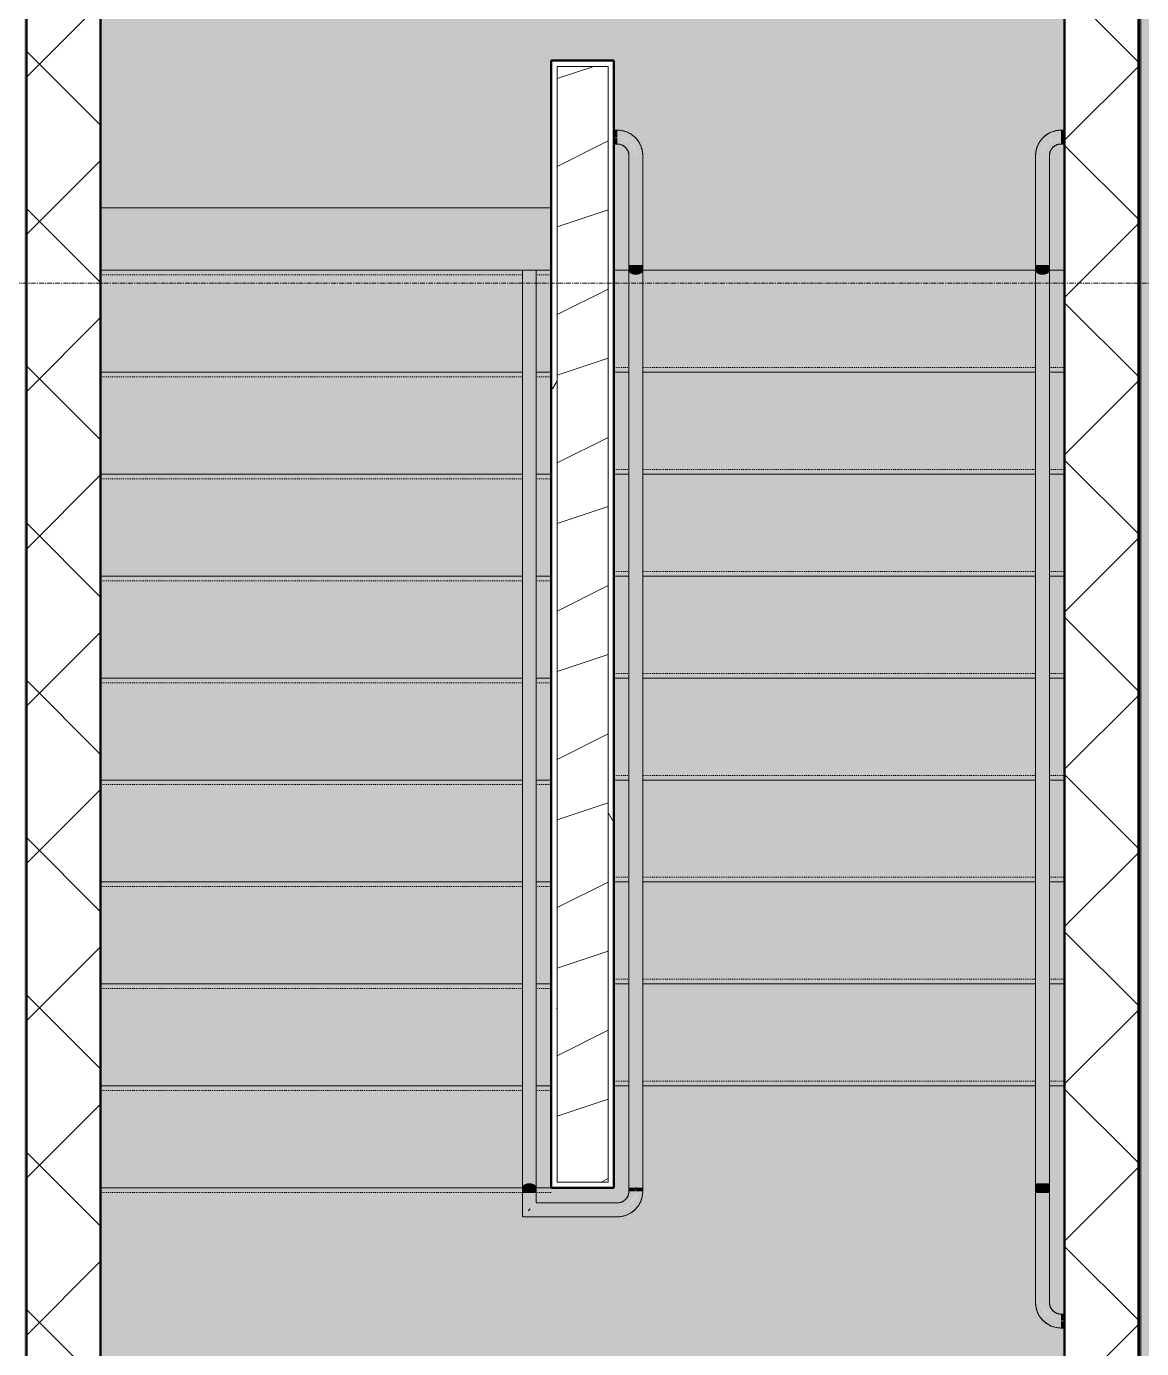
# Model space of a CAD drawing. Header units: inches. Extents: x -4218 to -1814, y 9706 to 12426.
# Drawn here: x -2640.3 to -2520, y 10052.2 to 10194.9 of the extents above; entities that cross this region are included whole.
import ezdxf

# ---------------------------------------------------------------- set-up
doc = ezdxf.new("R2010")
doc.units = ezdxf.units.IN
doc.header["$MEASUREMENT"] = 0
doc.linetypes.add('Grid Line 1_2_', pattern=[0.875, 0.5, -0.125, 0.125, -0.125])
doc.linetypes.add('Overhead 1_16_', pattern=[0.101562, 0.0625, -0.039062])
for name, color, linetype, lineweight in [('0-1', 7, 'Continuous', 5), ('0-5', 250, 'Continuous', 9), ('A-FLOR-1', 50, 'Continuous', 13), ('A-FLOR-HRAL-1', 254, 'Continuous', 9), ('A-FLOR-HRAL-2', 250, 'Continuous', 9), ('A-WALL', 113, 'Continuous', 13), ('A-WALL-10', 113, 'Continuous', 5), ('A-WALL-11', 113, 'Continuous', 50), ('A-WALL-3', 10, 'Continuous', 50), ('A-WALL-4', 50, 'Continuous', 13), ('A-WALL-PATT-1', 250, 'Continuous', 9), ('A-WALL-PATT-2', 253, 'Continuous', 9), ('A-WALL-PATT-3', 45, 'Continuous', 9), ('A-WALL-PATT-4', 111, 'Continuous', 9), ('I-WALL-1', 10, 'Continuous', 50), ('Q-CASE', 31, 'Continuous', 9), ('Q-CASE-3', 250, 'Continuous', 9), ('S-GRID-1', 1, 'Grid Line 1_2_', 9), ('S-STRS-1', 41, 'Continuous', 5), ('S-STRS-2', 21, 'Continuous', 5), ('S-STRS-3', 250, 'Continuous', 9), ('S-STRS-4', 250, 'Overhead 1_16_', 9)]:
    doc.layers.add(name, color=color, linetype=linetype, lineweight=lineweight)
doc.layers.add('A-AREA-PATT-3', color=255, linetype='Continuous', lineweight=9, transparency=1)
pattern_1 = [(45, (0, 0), (-8.485281, 8.485281), []), (135, (0, 0), (-8.485281, -8.485281), [])]
pattern_2 = [(0, (0, 0), (30.72, 7.68), [1.267, -21.773, 1.267, -21.773, -122.88]), (0, (0, 0), (30.72, 7.68), [-46.08, 1.267, -44.813, 1.267, -21.773, -53.76]), (0, (0, 0), (30.72, 7.68), [-115.2, 1.267, -14.093, 1.267, -37.133]), (120, (11.52, 3.84), (-22.011075, 22.7643004), [1.267, -21.773, 1.267, -21.773, -122.88]), (120, (11.52, 3.84), (-22.011075, 22.7643004), [-46.08, 1.267, -44.813, 1.267, -21.773, -53.76]), (120, (11.52, 3.84), (-22.011075, 22.7643004), [-115.2, 1.267, -14.093, 1.267, -37.133]), (240, (15.36, 19.2), (-8.708925, -30.4443004), [1.267, -21.773, 1.267, -21.773, -122.88]), (240, (15.36, 19.2), (-8.708925, -30.4443004), [-46.08, 1.267, -44.813, 1.267, -21.773, -53.76]), (240, (15.36, 19.2), (-8.708925, -30.4443004), [-115.2, 1.267, -14.093, 1.267, -37.133])]

# ---------------------------------------------------------------- blocks, each defined once
blk = doc.blocks.new('CTR - 1st Phase - Shell_rvt-1-FLOOR PLAN - 3RD FLOOR')
at = {"layer": 'S-GRID-1'}
blk.add_line((-1814.21, 10167.19), (-4168.71, 10167.19), dxfattribs=at)
blk = doc.blocks.new('Top Rail Type - Top Rail_Internal_-2385021-FLOOR PLAN - 3RD FLOOR')
at = {"layer": 'A-FLOR-HRAL-1'}
h = blk.add_hatch(color=256, dxfattribs=at)
h.paths.add_polyline_path([(-2574.63, 10180.96), (-2574.49, 10180.96), (-2574.52, 10181.49), (-2575.01, 10182.38), (-2575.03, 10182.39), (-2575.42, 10182.74), (-2575.55, 10182.78), (-2576.26, 10183.06), (-2576.57, 10183.04), (-2576.57, 10182.87), (-2575.77, 10182.66), (-2575.49, 10182.5), (-2575.32, 10182.38), (-2575.1, 10182.2), (-2574.88, 10181.75), (-2574.75, 10181.41), (-2574.72, 10181.19), (-2574.66, 10180.96)], flags=0)
h.paths.add_polyline_path([(-2574.63, 10182.91), (-2575.1, 10183.25), (-2574.68, 10182.94)], flags=0)
h.paths.add_polyline_path([(-2574.03, 10182.02), (-2574.57, 10182.84), (-2574.4, 10182.57), (-2574.04, 10182.03)], flags=0)
for points in [[(-2576.95, 10182.87), (-2576.57, 10182.91), (-2576.57, 10183.06), (-2576.95, 10183.04), (-2576.95, 10182.91)], [(-2574.57, 10169.17), (-2574.48, 10169.17), (-2574.48, 10180.96), (-2574.66, 10180.96), (-2574.66, 10169.17)], [(-2574.57, 10168.1), (-2574.2, 10168.15), (-2573.92, 10168.3), (-2573.82, 10168.5), (-2573.89, 10169.17), (-2575.32, 10169.17), (-2575.26, 10168.35), (-2575.1, 10168.22), (-2574.77, 10168.11), (-2574.67, 10168.11)], [(-2586.82, 10069.68), (-2586.8, 10069.78), (-2586.6, 10069.96), (-2586.25, 10070.07), (-2585.88, 10070.07), (-2585.54, 10069.96), (-2585.35, 10069.78), (-2585.32, 10069.78), (-2585.35, 10070.08), (-2586, 10070.08), (-2586, 10168.59), (-2586.15, 10168.59), (-2586.15, 10070.08), (-2586.82, 10070.07), (-2586.82, 10069.78)], [(-2574.57, 10080.59), (-2574.5, 10080.59), (-2574.5, 10168.1), (-2573.82, 10168.11), (-2573.85, 10168.4), (-2574.04, 10168.22), (-2574.38, 10168.11), (-2574.77, 10168.11), (-2575.1, 10168.22), (-2575.3, 10168.4), (-2575.32, 10168.4), (-2575.3, 10168.1), (-2574.65, 10168.1), (-2574.65, 10080.59)], [(-2574.57, 10069.59), (-2574.5, 10069.62), (-2574.5, 10080.59), (-2574.65, 10080.59), (-2574.65, 10069.59)], [(-2585.32, 10069.01), (-2585.39, 10069.83), (-2585.54, 10069.96), (-2585.88, 10070.07), (-2586.27, 10070.07), (-2586.6, 10069.96), (-2586.8, 10069.78), (-2586.82, 10069.59), (-2586.76, 10069.01), (-2585.33, 10069.01)], [(-2586.16, 10067.12), (-2585.98, 10067.33), (-2585.98, 10069.01), (-2586.16, 10069.01), (-2586.16, 10067.15)], [(-2574.49, 10069.21), (-2574.5, 10069.59), (-2574.66, 10069.59), (-2574.63, 10069.21), (-2574.57, 10069.21)], [(-2586.16, 10067.12), (-2576.57, 10067.12), (-2576.57, 10067.31), (-2585.98, 10067.31), (-2586.07, 10067.21)]]:
    blk.add_hatch(color=256, dxfattribs=at).paths.add_polyline_path(points, flags=0)
h = blk.add_hatch(color=256, dxfattribs=at)
h.paths.add_polyline_path([(-2574.63, 10067.27), (-2574.31, 10067.72), (-2574.62, 10067.29)], flags=0)
h.paths.add_polyline_path([(-2575.52, 10066.67), (-2574.7, 10067.21), (-2574.97, 10067.04), (-2575.51, 10066.68)], flags=0)
h.paths.add_polyline_path([(-2576.13, 10067.13), (-2575.93, 10067.21), (-2575.16, 10067.65), (-2575.15, 10067.67), (-2574.79, 10068.07), (-2574.76, 10068.19), (-2574.49, 10068.9), (-2574.49, 10069.21), (-2574.66, 10069.21), (-2574.88, 10068.41), (-2575.01, 10068.16), (-2575.09, 10068.07), (-2575.26, 10067.79), (-2575.79, 10067.52), (-2576.13, 10067.39), (-2576.34, 10067.36), (-2576.57, 10067.31), (-2576.57, 10067.13), (-2576.26, 10067.13)], flags=0)
at = {"layer": 'A-FLOR-HRAL-2'}
for p, q in [((-2576.57, 10183.71), (-2576.95, 10183.71)), ((-2576.95, 10182.21), (-2576.57, 10182.21)), ((-2575.32, 10180.96), (-2575.32, 10169.17)), ((-2573.82, 10169.17), (-2573.82, 10180.96)), ((-2586.82, 10168.59), (-2586.82, 10069.68)), ((-2585.32, 10069.68), (-2585.32, 10168.59)), ((-2575.32, 10168.5), (-2575.32, 10080.99)), ((-2573.82, 10080.99), (-2573.82, 10168.5)), ((-2575.32, 10080.99), (-2575.32, 10069.81)), ((-2573.82, 10069.81), (-2573.82, 10080.99)), ((-2586.82, 10069.01), (-2586.82, 10066.46)), ((-2585.32, 10067.96), (-2585.32, 10069.01)), ((-2575.32, 10069.61), (-2575.32, 10069.21)), ((-2573.82, 10069.21), (-2573.82, 10069.61)), ((-2576.57, 10067.96), (-2585.32, 10067.96)), ((-2586.82, 10066.46), (-2576.57, 10066.46))]:
    blk.add_line(p, q, dxfattribs=at)
at = {"layer": 'A-FLOR-HRAL-2', "flags": 128}
for points in [[(-2573.82, 10180.96), (-2573.83, 10181.07), (-2573.83, 10181.18), (-2573.84, 10181.29), (-2573.86, 10181.4), (-2573.88, 10181.51), (-2573.9, 10181.62), (-2573.93, 10181.72), (-2573.96, 10181.83), (-2574, 10181.93), (-2574.04, 10182.04), (-2574.09, 10182.14), (-2574.13, 10182.23), (-2574.19, 10182.33), (-2574.24, 10182.43), (-2574.3, 10182.52), (-2574.37, 10182.61), (-2574.44, 10182.69), (-2574.51, 10182.78), (-2574.58, 10182.86), (-2574.66, 10182.94), (-2574.74, 10183.01), (-2574.82, 10183.08), (-2574.91, 10183.15), (-2575, 10183.22), (-2575.09, 10183.28), (-2575.18, 10183.34), (-2575.28, 10183.39), (-2575.38, 10183.44), (-2575.48, 10183.49), (-2575.58, 10183.53), (-2575.68, 10183.57), (-2575.79, 10183.6), (-2575.89, 10183.63), (-2576, 10183.65), (-2576.11, 10183.67), (-2576.22, 10183.69), (-2576.32, 10183.7), (-2576.43, 10183.71), (-2576.54, 10183.71), (-2576.57, 10183.71)], [(-2576.57, 10182.21), (-2576.52, 10182.21), (-2576.47, 10182.21), (-2576.42, 10182.21), (-2576.37, 10182.2), (-2576.33, 10182.19), (-2576.28, 10182.18), (-2576.23, 10182.17), (-2576.18, 10182.15), (-2576.13, 10182.13), (-2576.09, 10182.12), (-2576.04, 10182.1), (-2576, 10182.07), (-2575.95, 10182.05), (-2575.91, 10182.02), (-2575.87, 10182), (-2575.83, 10181.97), (-2575.79, 10181.94), (-2575.75, 10181.9), (-2575.71, 10181.87), (-2575.68, 10181.84), (-2575.64, 10181.8), (-2575.61, 10181.76), (-2575.58, 10181.72), (-2575.55, 10181.68), (-2575.52, 10181.64), (-2575.5, 10181.6), (-2575.47, 10181.55), (-2575.45, 10181.51), (-2575.43, 10181.46), (-2575.41, 10181.42), (-2575.39, 10181.37), (-2575.38, 10181.32), (-2575.36, 10181.27), (-2575.35, 10181.23), (-2575.34, 10181.18), (-2575.33, 10181.13), (-2575.33, 10181.08), (-2575.33, 10181.03), (-2575.32, 10180.98), (-2575.32, 10180.96)], [(-2575.32, 10169.17), (-2575.32, 10169.12), (-2575.32, 10169.07), (-2575.32, 10169.02), (-2575.32, 10168.97), (-2575.32, 10168.92), (-2575.32, 10168.87), (-2575.32, 10168.82), (-2575.32, 10168.77), (-2575.32, 10168.73), (-2575.32, 10168.68), (-2575.32, 10168.64), (-2575.32, 10168.59), (-2575.32, 10168.55), (-2575.32, 10168.5), (-2575.32, 10168.5)], [(-2573.82, 10168.5), (-2573.82, 10168.54), (-2573.82, 10168.59), (-2573.82, 10168.63), (-2573.82, 10168.68), (-2573.82, 10168.72), (-2573.82, 10168.77), (-2573.82, 10168.82), (-2573.82, 10168.87), (-2573.82, 10168.92), (-2573.82, 10168.96), (-2573.82, 10169.01), (-2573.82, 10169.06), (-2573.82, 10169.11), (-2573.82, 10169.16), (-2573.82, 10169.17)], [(-2586.82, 10069.68), (-2586.82, 10069.64), (-2586.82, 10069.59), (-2586.82, 10069.55), (-2586.82, 10069.5), (-2586.82, 10069.45), (-2586.82, 10069.41), (-2586.82, 10069.36), (-2586.82, 10069.31), (-2586.82, 10069.26), (-2586.82, 10069.21), (-2586.82, 10069.16), (-2586.82, 10069.11), (-2586.82, 10069.06), (-2586.82, 10069.01), (-2586.82, 10069.01)], [(-2585.32, 10069.01), (-2585.32, 10069.06), (-2585.32, 10069.11), (-2585.32, 10069.16), (-2585.32, 10069.21), (-2585.32, 10069.26), (-2585.32, 10069.31), (-2585.32, 10069.36), (-2585.32, 10069.4), (-2585.32, 10069.45), (-2585.32, 10069.5), (-2585.32, 10069.54), (-2585.32, 10069.59), (-2585.32, 10069.63), (-2585.32, 10069.67), (-2585.32, 10069.68)], [(-2576.57, 10066.46), (-2576.46, 10066.47), (-2576.35, 10066.47), (-2576.24, 10066.48), (-2576.14, 10066.5), (-2576.03, 10066.52), (-2575.92, 10066.54), (-2575.81, 10066.57), (-2575.71, 10066.6), (-2575.6, 10066.64), (-2575.5, 10066.68), (-2575.4, 10066.73), (-2575.3, 10066.78), (-2575.21, 10066.83), (-2575.11, 10066.88), (-2575.02, 10066.94), (-2574.93, 10067.01), (-2574.84, 10067.08), (-2574.76, 10067.15), (-2574.68, 10067.22), (-2574.6, 10067.3), (-2574.53, 10067.38), (-2574.45, 10067.46), (-2574.39, 10067.55), (-2574.32, 10067.64), (-2574.26, 10067.73), (-2574.2, 10067.82), (-2574.15, 10067.92), (-2574.1, 10068.02), (-2574.05, 10068.12), (-2574.01, 10068.22), (-2573.97, 10068.32), (-2573.94, 10068.43), (-2573.91, 10068.53), (-2573.88, 10068.64), (-2573.86, 10068.75), (-2573.85, 10068.86), (-2573.84, 10068.97), (-2573.83, 10069.07), (-2573.82, 10069.18), (-2573.82, 10069.21)], [(-2575.32, 10069.21), (-2575.32, 10069.16), (-2575.33, 10069.11), (-2575.33, 10069.06), (-2575.34, 10069.02), (-2575.35, 10068.97), (-2575.36, 10068.92), (-2575.37, 10068.87), (-2575.39, 10068.82), (-2575.4, 10068.77), (-2575.42, 10068.73), (-2575.44, 10068.68), (-2575.46, 10068.64), (-2575.49, 10068.59), (-2575.51, 10068.55), (-2575.54, 10068.51), (-2575.57, 10068.47), (-2575.6, 10068.43), (-2575.63, 10068.39), (-2575.67, 10068.35), (-2575.7, 10068.32), (-2575.74, 10068.28), (-2575.78, 10068.25), (-2575.82, 10068.22), (-2575.86, 10068.19), (-2575.9, 10068.16), (-2575.94, 10068.14), (-2575.98, 10068.11), (-2576.03, 10068.09), (-2576.07, 10068.07), (-2576.12, 10068.05), (-2576.17, 10068.03), (-2576.22, 10068.02), (-2576.26, 10068), (-2576.31, 10067.99), (-2576.36, 10067.98), (-2576.41, 10067.98), (-2576.46, 10067.97), (-2576.51, 10067.97), (-2576.56, 10067.96), (-2576.57, 10067.96)]]:
    blk.add_lwpolyline(points, dxfattribs=at)
at = {"layer": 'A-FLOR-HRAL-2'}
blk.add_open_spline([(-2574.5, 10069.59), (-2574.52, 10069.59), (-2574.57, 10069.59), (-2574.63, 10069.59), (-2574.65, 10069.59)], degree=3, dxfattribs=at)
blk.add_open_spline([(-2586.17, 10067.12), (-2586.15, 10067.14), (-2586.12, 10067.17), (-2586.07, 10067.21), (-2586.03, 10067.26), (-2586, 10067.29), (-2585.98, 10067.31)], degree=3, knots=[0.46086968, 0.46086968, 0.46086968, 0.46086968, 0.47916667, 0.5, 0.52083333, 0.53913032, 0.53913032, 0.53913032, 0.53913032], dxfattribs=at)
blk = doc.blocks.new('Top Rail Type - Top Rail_Internal_-V253-FLOOR PLAN - 3RD FLOOR')
at = {"layer": 'A-FLOR-HRAL-1'}
h = blk.add_hatch(color=256, dxfattribs=at)
h.paths.add_polyline_path([(-2576.57, 10182.21), (-2576.57, 10182.87), (-2576.95, 10182.83), (-2576.95, 10182.21)], flags=0)
h.paths.add_polyline_path([(-2576.57, 10183.06), (-2576.57, 10183.71), (-2576.95, 10183.71), (-2576.95, 10183.06)], flags=0)
h = blk.add_hatch(color=256, dxfattribs=at)
h.paths.add_polyline_path([(-2574.38, 10180.96), (-2573.82, 10180.96), (-2574.04, 10182.03), (-2574.63, 10182.91), (-2575.52, 10183.51), (-2576.57, 10183.71), (-2576.57, 10183.06), (-2576.05, 10183.02), (-2575.55, 10182.78), (-2575.55, 10182.83), (-2575.23, 10182.6), (-2574.77, 10182.04), (-2574.69, 10181.91), (-2574.62, 10181.7), (-2574.49, 10181.41), (-2574.49, 10180.96)], flags=0)
h.paths.add_polyline_path([(-2575.1, 10180.96), (-2574.66, 10180.96), (-2574.88, 10181.75), (-2575.22, 10182.32), (-2576.02, 10182.77), (-2576.16, 10182.8), (-2576.4, 10182.84), (-2576.57, 10182.84), (-2576.57, 10182.21), (-2575.95, 10182.05), (-2575.49, 10181.59), (-2575.3, 10180.96), (-2575.22, 10180.96)], flags=0)
h = blk.add_hatch(color=256, dxfattribs=at)
h.paths.add_polyline_path([(-2574.76, 10169.17), (-2574.66, 10169.17), (-2574.66, 10180.96), (-2575.32, 10180.96), (-2575.32, 10169.17)], flags=0)
h.paths.add_polyline_path([(-2574.48, 10169.17), (-2573.82, 10169.17), (-2573.82, 10180.96), (-2574.48, 10180.96), (-2574.48, 10169.7)], flags=0)
h = blk.add_hatch(color=256, dxfattribs=at)
h.paths.add_polyline_path([(-2585.98, 10070.08), (-2585.32, 10070.08), (-2585.32, 10168.59), (-2586, 10168.59), (-2586, 10070.08)], flags=0)
h.paths.add_polyline_path([(-2586.82, 10070.08), (-2586.15, 10070.08), (-2586.15, 10168.59), (-2586.82, 10168.59), (-2586.82, 10070.54)], flags=0)
h = blk.add_hatch(color=256, dxfattribs=at)
h.paths.add_polyline_path([(-2573.82, 10069.59), (-2573.82, 10168.1), (-2574.5, 10168.1), (-2574.5, 10069.59), (-2574.38, 10069.59)], flags=0)
h.paths.add_polyline_path([(-2574.65, 10069.59), (-2574.67, 10168.1), (-2575.32, 10168.1), (-2575.32, 10069.59), (-2574.77, 10069.59)], flags=0)
h = blk.add_hatch(color=256, dxfattribs=at)
h.paths.add_polyline_path([(-2586.82, 10066.46), (-2586.16, 10067.15), (-2586.17, 10069.01), (-2586.82, 10069.01), (-2586.82, 10066.5)], flags=0)
h.paths.add_polyline_path([(-2585.98, 10067.31), (-2585.32, 10067.99), (-2585.32, 10069.01), (-2585.98, 10069.01), (-2585.98, 10067.33)], flags=0)
h = blk.add_hatch(color=256, dxfattribs=at)
h.paths.add_polyline_path([(-2576.57, 10066.46), (-2575.51, 10066.68), (-2574.62, 10067.29), (-2574.03, 10068.16), (-2573.82, 10069.21), (-2574.49, 10069.21), (-2574.52, 10068.69), (-2574.76, 10068.19), (-2574.73, 10068.16), (-2574.94, 10067.87), (-2575.49, 10067.41), (-2575.67, 10067.32), (-2575.84, 10067.26), (-2576.13, 10067.13), (-2576.57, 10067.13), (-2576.57, 10066.56)], flags=0)
h.paths.add_polyline_path([(-2576.57, 10067.31), (-2575.79, 10067.52), (-2575.22, 10067.86), (-2574.77, 10068.66), (-2574.73, 10068.8), (-2574.7, 10069.04), (-2574.7, 10069.21), (-2575.32, 10069.21), (-2575.49, 10068.59), (-2575.95, 10068.13), (-2576.57, 10067.96), (-2576.57, 10067.35)], flags=0)
h = blk.add_hatch(color=256, dxfattribs=at)
h.paths.add_polyline_path([(-2574.38, 10069.21), (-2573.82, 10069.21), (-2573.82, 10069.59), (-2574.49, 10069.59), (-2574.49, 10069.21)], flags=0)
h.paths.add_polyline_path([(-2574.66, 10069.21), (-2574.66, 10069.59), (-2575.32, 10069.59), (-2575.32, 10069.21), (-2574.7, 10069.21)], flags=0)
h = blk.add_hatch(color=256, dxfattribs=at)
h.paths.add_polyline_path([(-2577.81, 10066.46), (-2576.57, 10066.46), (-2576.57, 10067.12), (-2586.16, 10067.12), (-2586.82, 10066.46), (-2580.55, 10066.46)], flags=0)
h.paths.add_polyline_path([(-2576.57, 10067.31), (-2576.57, 10067.96), (-2585.32, 10067.96), (-2585.98, 10067.31), (-2577.08, 10067.31)], flags=0)
at = {"layer": 'A-FLOR-HRAL-2'}
for p, q in [((-2576.57, 10183.71), (-2576.95, 10183.71)), ((-2576.57, 10182.21), (-2576.95, 10182.21)), ((-2575.32, 10169.17), (-2575.32, 10180.96)), ((-2573.82, 10169.17), (-2573.82, 10180.96)), ((-2575.32, 10168.1), (-2575.32, 10169.17)), ((-2573.82, 10168.1), (-2573.82, 10169.17)), ((-2586.82, 10168.59), (-2586.82, 10070.08)), ((-2585.32, 10168.59), (-2585.32, 10070.08)), ((-2575.32, 10069.59), (-2575.32, 10168.1)), ((-2573.82, 10069.59), (-2573.82, 10168.1)), ((-2586.82, 10070.08), (-2586.82, 10069.01)), ((-2586.82, 10069.01), (-2586.82, 10066.46)), ((-2585.32, 10070.08), (-2585.32, 10069.01)), ((-2585.32, 10069.01), (-2585.32, 10067.96)), ((-2575.32, 10069.21), (-2575.32, 10069.59)), ((-2573.82, 10069.21), (-2573.82, 10069.59)), ((-2585.32, 10067.96), (-2576.57, 10067.96)), ((-2586.82, 10066.46), (-2576.57, 10066.46))]:
    blk.add_line(p, q, dxfattribs=at)
for centre, radius, start, end in [((-2576.57, 10180.96), 2.75, 0, 90), ((-2576.57, 10180.96), 1.25, 0, 90), ((-2576.57, 10069.21), 2.75, 270, 0), ((-2576.57, 10069.21), 1.25, 270, 0)]:
    blk.add_arc(centre, radius, start, end, dxfattribs=at)
blk = doc.blocks.new('Top Rail Type - Top Rail_Internal_-2385023-FLOOR PLAN - 3RD FLOOR')
at = {"layer": 'A-FLOR-HRAL-1'}
for points in [[(-2530.61, 10180.96), (-2530.4, 10181.77), (-2530.29, 10181.99), (-2530.15, 10182.16), (-2529.95, 10182.42), (-2529.49, 10182.66), (-2529.14, 10182.79), (-2528.94, 10182.82), (-2528.7, 10182.87), (-2528.7, 10183.04), (-2529.23, 10183.02), (-2530.11, 10182.52), (-2530.15, 10182.48), (-2530.49, 10182.1), (-2530.51, 10181.99), (-2530.78, 10181.28), (-2530.78, 10180.96), (-2530.64, 10180.96)], [(-2528.32, 10182.87), (-2528.32, 10183.04), (-2528.7, 10183.04), (-2528.7, 10182.87), (-2528.37, 10182.87)], [(-2530.61, 10169.17), (-2530.61, 10180.96), (-2530.79, 10180.96), (-2530.79, 10169.17), (-2530.7, 10169.17)], [(-2530.7, 10168.1), (-2530.32, 10168.15), (-2530.05, 10168.3), (-2529.95, 10168.5), (-2530.01, 10169.17), (-2531.45, 10169.17), (-2531.39, 10168.35), (-2531.23, 10168.22), (-2530.89, 10168.11), (-2530.79, 10168.11)], [(-2530.7, 10080.59), (-2530.62, 10080.6), (-2530.62, 10168.1), (-2529.95, 10168.11), (-2529.97, 10168.4), (-2530.17, 10168.22), (-2530.5, 10168.11), (-2530.89, 10168.11), (-2531.23, 10168.22), (-2531.42, 10168.4), (-2531.45, 10168.4), (-2531.42, 10168.1), (-2530.78, 10168.1), (-2530.78, 10080.59)], [(-2530.7, 10070.08), (-2530.62, 10070.09), (-2530.62, 10080.59), (-2530.78, 10080.58), (-2530.78, 10070.08)], [(-2529.95, 10069.01), (-2529.99, 10070.08), (-2531.45, 10070.08), (-2531.42, 10069.01), (-2529.95, 10069.01)], [(-2530.7, 10057.21), (-2530.61, 10057.21), (-2530.61, 10069.01), (-2530.79, 10069.01), (-2530.79, 10057.21)], [(-2529.01, 10055.12), (-2528.7, 10055.13), (-2528.7, 10055.31), (-2529.5, 10055.52), (-2529.78, 10055.68), (-2529.95, 10055.8), (-2530.17, 10055.98), (-2530.39, 10056.43), (-2530.52, 10056.77), (-2530.55, 10056.97), (-2530.64, 10057.21), (-2530.78, 10057.21), (-2530.75, 10056.68), (-2530.26, 10055.8), (-2530.24, 10055.79), (-2529.85, 10055.44), (-2529.72, 10055.4), (-2529.01, 10055.13)], [(-2528.7, 10055.12), (-2528.32, 10055.14), (-2528.32, 10055.31), (-2528.7, 10055.27), (-2528.7, 10055.21)]]:
    blk.add_hatch(color=256, dxfattribs=at).paths.add_polyline_path(points, flags=0)
at = {"layer": 'A-FLOR-HRAL-2'}
for p, q in [((-2528.32, 10183.71), (-2528.7, 10183.71)), ((-2528.7, 10182.21), (-2528.32, 10182.21)), ((-2531.45, 10180.96), (-2531.45, 10169.17)), ((-2529.95, 10169.17), (-2529.95, 10180.96)), ((-2531.45, 10168.5), (-2531.45, 10080.99)), ((-2529.95, 10080.99), (-2529.95, 10168.5)), ((-2531.45, 10080.99), (-2531.45, 10070.48)), ((-2529.95, 10070.48), (-2529.95, 10080.99)), ((-2531.45, 10069.01), (-2531.45, 10057.21)), ((-2529.95, 10057.21), (-2529.95, 10069.01)), ((-2528.32, 10055.96), (-2528.7, 10055.96)), ((-2528.7, 10054.46), (-2528.32, 10054.46))]:
    blk.add_line(p, q, dxfattribs=at)
at = {"layer": 'A-FLOR-HRAL-2', "flags": 128}
for points in [[(-2528.7, 10183.71), (-2528.81, 10183.71), (-2528.92, 10183.71), (-2529.03, 10183.69), (-2529.14, 10183.68), (-2529.25, 10183.66), (-2529.35, 10183.64), (-2529.46, 10183.61), (-2529.56, 10183.57), (-2529.67, 10183.54), (-2529.77, 10183.5), (-2529.87, 10183.45), (-2529.97, 10183.4), (-2530.07, 10183.35), (-2530.16, 10183.29), (-2530.25, 10183.23), (-2530.34, 10183.17), (-2530.43, 10183.1), (-2530.51, 10183.03), (-2530.59, 10182.96), (-2530.67, 10182.88), (-2530.75, 10182.8), (-2530.82, 10182.72), (-2530.89, 10182.63), (-2530.95, 10182.54), (-2531.01, 10182.45), (-2531.07, 10182.36), (-2531.12, 10182.26), (-2531.17, 10182.16), (-2531.22, 10182.06), (-2531.26, 10181.96), (-2531.3, 10181.86), (-2531.33, 10181.75), (-2531.36, 10181.65), (-2531.39, 10181.54), (-2531.41, 10181.43), (-2531.43, 10181.32), (-2531.44, 10181.21), (-2531.45, 10181.1), (-2531.45, 10180.99), (-2531.45, 10180.96)], [(-2529.95, 10180.96), (-2529.95, 10181.01), (-2529.94, 10181.06), (-2529.94, 10181.11), (-2529.93, 10181.16), (-2529.92, 10181.21), (-2529.91, 10181.26), (-2529.9, 10181.31), (-2529.89, 10181.36), (-2529.87, 10181.4), (-2529.85, 10181.45), (-2529.83, 10181.5), (-2529.81, 10181.54), (-2529.78, 10181.59), (-2529.76, 10181.63), (-2529.73, 10181.67), (-2529.7, 10181.71), (-2529.67, 10181.75), (-2529.64, 10181.79), (-2529.6, 10181.83), (-2529.57, 10181.86), (-2529.53, 10181.9), (-2529.5, 10181.93), (-2529.46, 10181.96), (-2529.42, 10181.99), (-2529.37, 10182.02), (-2529.33, 10182.04), (-2529.29, 10182.07), (-2529.24, 10182.09), (-2529.2, 10182.11), (-2529.15, 10182.13), (-2529.1, 10182.15), (-2529.06, 10182.16), (-2529.01, 10182.18), (-2528.96, 10182.19), (-2528.91, 10182.2), (-2528.86, 10182.2), (-2528.81, 10182.21), (-2528.76, 10182.21), (-2528.71, 10182.21), (-2528.7, 10182.21)], [(-2531.45, 10169.17), (-2531.45, 10169.12), (-2531.45, 10169.07), (-2531.45, 10169.02), (-2531.45, 10168.97), (-2531.45, 10168.92), (-2531.45, 10168.87), (-2531.45, 10168.82), (-2531.45, 10168.77), (-2531.45, 10168.73), (-2531.45, 10168.68), (-2531.45, 10168.64), (-2531.45, 10168.59), (-2531.45, 10168.55), (-2531.45, 10168.5), (-2531.45, 10168.5)], [(-2529.95, 10168.5), (-2529.95, 10168.54), (-2529.95, 10168.59), (-2529.95, 10168.63), (-2529.95, 10168.68), (-2529.95, 10168.72), (-2529.95, 10168.77), (-2529.95, 10168.82), (-2529.95, 10168.87), (-2529.95, 10168.92), (-2529.95, 10168.96), (-2529.95, 10169.01), (-2529.95, 10169.06), (-2529.95, 10169.11), (-2529.95, 10169.16), (-2529.95, 10169.17)], [(-2531.45, 10069.01), (-2531.45, 10069.12), (-2531.45, 10069.23), (-2531.45, 10069.34), (-2531.45, 10069.45), (-2531.45, 10069.56), (-2531.45, 10069.66), (-2531.45, 10069.77), (-2531.45, 10069.88), (-2531.45, 10069.98), (-2531.45, 10070.08), (-2531.45, 10070.18), (-2531.45, 10070.28), (-2531.45, 10070.38), (-2531.45, 10070.47), (-2531.45, 10070.48)], [(-2529.95, 10070.48), (-2529.95, 10070.39), (-2529.95, 10070.29), (-2529.95, 10070.19), (-2529.95, 10070.09), (-2529.95, 10069.99), (-2529.95, 10069.88), (-2529.95, 10069.78), (-2529.95, 10069.67), (-2529.95, 10069.57), (-2529.95, 10069.46), (-2529.95, 10069.35), (-2529.95, 10069.24), (-2529.95, 10069.13), (-2529.95, 10069.02), (-2529.95, 10069.01)], [(-2531.45, 10057.21), (-2531.45, 10057.1), (-2531.44, 10056.99), (-2531.43, 10056.89), (-2531.41, 10056.78), (-2531.39, 10056.67), (-2531.37, 10056.56), (-2531.34, 10056.45), (-2531.31, 10056.35), (-2531.27, 10056.25), (-2531.23, 10056.14), (-2531.19, 10056.04), (-2531.14, 10055.94), (-2531.09, 10055.85), (-2531.03, 10055.75), (-2530.97, 10055.66), (-2530.9, 10055.57), (-2530.84, 10055.49), (-2530.77, 10055.4), (-2530.69, 10055.32), (-2530.61, 10055.24), (-2530.53, 10055.17), (-2530.45, 10055.09), (-2530.36, 10055.03), (-2530.28, 10054.96), (-2530.18, 10054.9), (-2530.09, 10054.84), (-2529.99, 10054.79), (-2529.9, 10054.74), (-2529.8, 10054.69), (-2529.7, 10054.65), (-2529.59, 10054.61), (-2529.49, 10054.58), (-2529.38, 10054.55), (-2529.27, 10054.53), (-2529.17, 10054.5), (-2529.06, 10054.49), (-2528.95, 10054.48), (-2528.84, 10054.47), (-2528.73, 10054.46), (-2528.7, 10054.46)], [(-2528.7, 10055.96), (-2528.75, 10055.97), (-2528.8, 10055.97), (-2528.85, 10055.97), (-2528.9, 10055.98), (-2528.95, 10055.99), (-2529, 10056), (-2529.04, 10056.01), (-2529.09, 10056.03), (-2529.14, 10056.04), (-2529.19, 10056.06), (-2529.23, 10056.08), (-2529.28, 10056.11), (-2529.32, 10056.13), (-2529.36, 10056.16), (-2529.4, 10056.18), (-2529.45, 10056.21), (-2529.48, 10056.24), (-2529.52, 10056.27), (-2529.56, 10056.31), (-2529.6, 10056.34), (-2529.63, 10056.38), (-2529.66, 10056.42), (-2529.69, 10056.46), (-2529.72, 10056.5), (-2529.75, 10056.54), (-2529.78, 10056.58), (-2529.8, 10056.63), (-2529.82, 10056.67), (-2529.84, 10056.72), (-2529.86, 10056.76), (-2529.88, 10056.81), (-2529.9, 10056.86), (-2529.91, 10056.9), (-2529.92, 10056.95), (-2529.93, 10057), (-2529.94, 10057.05), (-2529.94, 10057.1), (-2529.95, 10057.15), (-2529.95, 10057.2), (-2529.95, 10057.21)]]:
    blk.add_lwpolyline(points, dxfattribs=at)
blk = doc.blocks.new('Top Rail Type - Top Rail_Internal_-V256-FLOOR PLAN - 3RD FLOOR')
at = {"layer": 'A-FLOR-HRAL-1'}
h = blk.add_hatch(color=256, dxfattribs=at)
h.paths.add_polyline_path([(-2530.05, 10180.96), (-2529.95, 10180.96), (-2529.78, 10181.59), (-2529.27, 10182.06), (-2528.7, 10182.21), (-2528.7, 10182.87), (-2529.49, 10182.66), (-2530.05, 10182.32), (-2530.5, 10181.52), (-2530.54, 10181.42), (-2530.57, 10181.14), (-2530.57, 10180.96), (-2530.17, 10180.96)], flags=0)
h.paths.add_polyline_path([(-2530.89, 10180.96), (-2530.78, 10180.96), (-2530.75, 10181.5), (-2530.51, 10181.99), (-2530.56, 10181.99), (-2530.3, 10182.33), (-2529.78, 10182.77), (-2529.55, 10182.85), (-2529.11, 10183.04), (-2528.7, 10183.04), (-2528.7, 10183.71), (-2529.75, 10183.51), (-2530.7, 10182.83), (-2531.24, 10182.02), (-2531.45, 10180.96), (-2530.94, 10180.96)], flags=0)
h = blk.add_hatch(color=256, dxfattribs=at)
h.paths.add_polyline_path([(-2528.32, 10182.21), (-2528.32, 10182.87), (-2528.7, 10182.87), (-2528.7, 10182.21)], flags=0)
h.paths.add_polyline_path([(-2528.32, 10183.04), (-2528.32, 10183.71), (-2528.7, 10183.71), (-2528.7, 10183.04)], flags=0)
h = blk.add_hatch(color=256, dxfattribs=at)
h.paths.add_polyline_path([(-2529.95, 10169.17), (-2529.95, 10180.96), (-2530.61, 10180.96), (-2530.6, 10169.17)], flags=0)
h.paths.add_polyline_path([(-2530.79, 10169.17), (-2530.79, 10180.96), (-2531.45, 10180.96), (-2531.45, 10169.17), (-2530.79, 10169.17)], flags=0)
h = blk.add_hatch(color=256, dxfattribs=at)
h.paths.add_polyline_path([(-2530.78, 10070.08), (-2530.79, 10168.1), (-2531.45, 10168.1), (-2531.45, 10070.08), (-2530.8, 10070.08)], flags=0)
h.paths.add_polyline_path([(-2529.95, 10070.08), (-2529.95, 10168.1), (-2530.62, 10168.1), (-2530.6, 10070.08)], flags=0)
h = blk.add_hatch(color=256, dxfattribs=at)
h.paths.add_polyline_path([(-2529.95, 10057.21), (-2529.95, 10069.01), (-2530.61, 10069.01), (-2530.61, 10057.21), (-2530.55, 10057.21)], flags=0)
h.paths.add_polyline_path([(-2530.79, 10057.21), (-2530.8, 10069.01), (-2531.45, 10069.01), (-2531.45, 10057.21)], flags=0)
h = blk.add_hatch(color=256, dxfattribs=at)
h.paths.add_polyline_path([(-2528.7, 10054.46), (-2528.7, 10055.12), (-2529.23, 10055.16), (-2529.23, 10055.2), (-2530.02, 10055.56), (-2530.34, 10055.91), (-2530.58, 10056.27), (-2530.65, 10056.48), (-2530.78, 10056.8), (-2530.78, 10057.21), (-2531.45, 10057.21), (-2531.23, 10056.15), (-2530.64, 10055.27), (-2529.75, 10054.67), (-2529.01, 10054.53)], flags=0)
h.paths.add_polyline_path([(-2528.7, 10055.31), (-2528.7, 10055.96), (-2529.32, 10056.13), (-2529.78, 10056.59), (-2529.95, 10057.21), (-2530.61, 10057.21), (-2530.39, 10056.43), (-2530.05, 10055.86), (-2529.25, 10055.41), (-2529.14, 10055.38), (-2528.87, 10055.34)], flags=0)
h = blk.add_hatch(color=256, dxfattribs=at)
h.paths.add_polyline_path([(-2528.7, 10054.46), (-2528.32, 10054.46), (-2528.32, 10055.12), (-2528.7, 10055.12), (-2528.7, 10054.6)], flags=0)
h.paths.add_polyline_path([(-2528.32, 10055.31), (-2528.32, 10055.96), (-2528.7, 10055.96), (-2528.7, 10055.31), (-2528.4, 10055.31)], flags=0)
at = {"layer": 'A-FLOR-HRAL-2'}
for p, q in [((-2528.7, 10183.71), (-2528.32, 10183.71)), ((-2528.7, 10182.21), (-2528.32, 10182.21)), ((-2531.45, 10169.17), (-2531.45, 10180.96)), ((-2529.95, 10169.17), (-2529.95, 10180.96)), ((-2531.45, 10168.1), (-2531.45, 10169.17)), ((-2529.95, 10168.1), (-2529.95, 10169.17)), ((-2531.45, 10070.08), (-2531.45, 10168.1)), ((-2529.95, 10070.08), (-2529.95, 10168.1)), ((-2531.45, 10069.01), (-2531.45, 10070.08)), ((-2531.45, 10057.21), (-2531.45, 10069.01)), ((-2529.95, 10069.01), (-2529.95, 10070.08)), ((-2529.95, 10057.21), (-2529.95, 10069.01)), ((-2528.32, 10055.96), (-2528.7, 10055.96)), ((-2528.32, 10054.46), (-2528.7, 10054.46))]:
    blk.add_line(p, q, dxfattribs=at)
for centre, radius, start, end in [((-2528.7, 10180.96), 2.75, 90, 180), ((-2528.7, 10180.96), 1.25, 90, 180), ((-2528.7, 10057.21), 2.75, 180, 270), ((-2528.7, 10057.21), 1.25, 180, 270)]:
    blk.add_arc(centre, radius, start, end, dxfattribs=at)
blk = doc.blocks.new('top of stairs parapet wall - top of stairs parapet wall-2378366-FLOOR PLAN - 3RD FLOOR')
at = {"layer": 'Q-CASE'}
blk.add_hatch(color=256, dxfattribs=at).paths.add_polyline_path([(-2586.25, 10168.59), (-2583.7, 10168.59), (-2583.7, 10175.34), (-2632.32, 10175.34), (-2632.32, 10168.59), (-2620.02, 10168.59)], flags=0)
at = {"layer": 'Q-CASE-3'}
for p, q in [((-2583.7, 10175.34), (-2632.32, 10175.34)), ((-2632.32, 10168.59), (-2583.7, 10168.59))]:
    blk.add_line(p, q, dxfattribs=at)
blk = doc.blocks.new('CTR - 1st Phase -Stairs _ Elevators_rvt-1-FLOOR PLAN - 3RD FLOOR')
at = {"layer": 'A-WALL-PATT-1'}
h = blk.add_hatch(dxfattribs=at)
h.set_pattern_fill('FP_1', color=256, style=0, pattern_type=2)
h.set_pattern_definition(pattern_2)
h.paths.add_polyline_path([(-2583.7, 10069.59), (-2583.07, 10069.59), (-2583.07, 10191.21), (-2583.7, 10191.21), (-2583.7, 10078.21)], flags=0)
h = blk.add_hatch(dxfattribs=at)
h.set_pattern_fill('FP_1', color=256, style=0, pattern_type=2)
h.set_pattern_definition(pattern_2)
h.paths.add_polyline_path([(-2583.07, 10069.59), (-2576.95, 10069.59), (-2576.95, 10191.21), (-2583.07, 10191.21), (-2583.07, 10190.59), (-2577.57, 10190.59), (-2577.57, 10070.21), (-2583.07, 10070.21)], flags=0)
at = {"layer": 'A-WALL-PATT-2'}
h = blk.add_hatch(dxfattribs=at)
h.set_pattern_fill('FP_71', color=256, style=0, pattern_type=2)
h.set_pattern_definition([(216.87, (6.397, 15.994), (47.9809429, 31.9870857), [7.997, -71.971]), (206.565, (15.994, 11.196), (-15.993714, -15.9941327), [17.881, -17.881]), (198.435, (15.994, 3.199), (-31.9867405, -15.9938803), [10.115, -40.461])])
h.paths.add_polyline_path([(-2577.57, 10070.21), (-2577.57, 10190.59), (-2583.07, 10190.59), (-2583.07, 10070.21), (-2577.81, 10070.21)], flags=0)
at = {"layer": 'A-WALL-PATT-3'}
h = blk.add_hatch(dxfattribs=at)
h.set_pattern_fill('FP_70', color=256, style=0, pattern_type=2)
h.set_pattern_definition(pattern_1)
h.paths.add_polyline_path([(-2632.32, 10021.59), (-2632.32, 10253.59), (-2640.32, 10253.59), (-2640.32, 10021.59)], flags=0)
h = blk.add_hatch(dxfattribs=at)
h.set_pattern_fill('FP_70', color=256, style=0, pattern_type=2)
h.set_pattern_definition(pattern_1)
h.paths.add_polyline_path([(-2528.32, 10021.59), (-2520.32, 10021.59), (-2520.32, 10253.59), (-2528.32, 10253.59), (-2528.32, 10027.94)], flags=0)
at = {"layer": 'S-STRS-1'}
h = blk.add_hatch(color=256, dxfattribs=at)
h.paths.add_polyline_path([(-2620.02, 10021.59), (-2528.32, 10021.59), (-2528.32, 10054.46), (-2528.83, 10054.49), (-2529.85, 10054.73), (-2530.56, 10055.2), (-2530.73, 10055.38), (-2530.96, 10055.72), (-2531.26, 10056.26), (-2531.45, 10057.21), (-2531.45, 10080.59), (-2573.82, 10080.59), (-2573.85, 10069.09), (-2574.09, 10068.06), (-2574.59, 10067.32), (-2574.78, 10067.14), (-2575.08, 10066.95), (-2575.62, 10066.65), (-2576.57, 10066.46), (-2586.82, 10066.5), (-2586.82, 10069.59), (-2632.32, 10069.59), (-2632.32, 10021.59)], flags=0)
h.paths.add_polyline_path([(-2528.7, 10055.96), (-2528.32, 10056.01), (-2528.32, 10080.59), (-2529.95, 10080.59), (-2529.91, 10057.05), (-2529.72, 10056.53), (-2529.24, 10056.11), (-2528.86, 10056.01)], flags=0)
h.paths.add_polyline_path([(-2578.82, 10067.96), (-2576.41, 10068.01), (-2575.89, 10068.19), (-2575.47, 10068.67), (-2575.32, 10069.21), (-2575.32, 10080.59), (-2576.95, 10080.59), (-2576.95, 10069.59), (-2585.33, 10069.59), (-2585.32, 10069.01), (-2585.32, 10067.96)], flags=0)
at = {"layer": 'S-STRS-2'}
h = blk.add_hatch(color=256, dxfattribs=at)
h.paths.add_polyline_path([(-2632.32, 10157.59), (-2586.82, 10157.59), (-2586.82, 10168.59), (-2632.32, 10168.59)], flags=0)
h.paths.add_polyline_path([(-2585.32, 10157.59), (-2583.7, 10157.59), (-2583.7, 10168.59), (-2585.32, 10168.59), (-2585.32, 10158.65)], flags=0)
h = blk.add_hatch(color=256, dxfattribs=at)
h.paths.add_polyline_path([(-2576.95, 10157.59), (-2575.32, 10157.59), (-2575.35, 10168.59), (-2576.95, 10168.59), (-2576.95, 10158.65)], flags=0)
h.paths.add_polyline_path([(-2573.82, 10157.59), (-2531.45, 10157.59), (-2531.47, 10168.59), (-2573.83, 10168.59), (-2573.82, 10168.4), (-2573.82, 10158.65)], flags=0)
h.paths.add_polyline_path([(-2529.95, 10157.59), (-2528.32, 10157.59), (-2528.32, 10168.59), (-2529.95, 10168.59), (-2529.95, 10168.4), (-2529.95, 10158.65)], flags=0)
h = blk.add_hatch(color=256, dxfattribs=at)
h.paths.add_polyline_path([(-2632.32, 10146.59), (-2586.82, 10146.59), (-2586.82, 10157.59), (-2632.32, 10157.59), (-2632.32, 10148.59)], flags=0)
h.paths.add_polyline_path([(-2585.32, 10146.59), (-2583.7, 10146.59), (-2583.7, 10157.59), (-2585.32, 10157.59), (-2585.32, 10148.59)], flags=0)
h = blk.add_hatch(color=256, dxfattribs=at)
h.paths.add_polyline_path([(-2576.95, 10146.59), (-2575.32, 10146.59), (-2575.32, 10157.59), (-2576.95, 10157.59), (-2576.95, 10148.59)], flags=0)
h.paths.add_polyline_path([(-2529.95, 10146.59), (-2528.32, 10146.59), (-2528.32, 10157.59), (-2529.95, 10157.59), (-2529.95, 10148.59)], flags=0)
h.paths.add_polyline_path([(-2535.36, 10146.59), (-2531.45, 10146.59), (-2531.45, 10157.59), (-2573.82, 10157.59), (-2573.82, 10146.59), (-2552.49, 10146.59)], flags=0)
h = blk.add_hatch(color=256, dxfattribs=at)
h.paths.add_polyline_path([(-2585.32, 10135.59), (-2583.7, 10135.59), (-2583.7, 10146.59), (-2585.32, 10146.59), (-2585.32, 10138.54)], flags=0)
h.paths.add_polyline_path([(-2620.02, 10135.59), (-2586.82, 10135.59), (-2586.82, 10146.59), (-2632.32, 10146.59), (-2632.32, 10135.59)], flags=0)
h = blk.add_hatch(color=256, dxfattribs=at)
h.paths.add_polyline_path([(-2576.95, 10135.59), (-2575.32, 10135.59), (-2575.32, 10146.59), (-2576.95, 10146.59), (-2576.95, 10138.54)], flags=0)
h.paths.add_polyline_path([(-2573.82, 10135.59), (-2531.45, 10135.59), (-2531.45, 10146.59), (-2573.82, 10146.59), (-2573.82, 10138.54)], flags=0)
h.paths.add_polyline_path([(-2528.32, 10135.59), (-2528.32, 10146.59), (-2529.95, 10146.59), (-2529.95, 10135.59)], flags=0)
h = blk.add_hatch(color=256, dxfattribs=at)
h.paths.add_polyline_path([(-2632.32, 10124.59), (-2586.82, 10124.59), (-2586.82, 10135.59), (-2632.32, 10135.59), (-2632.32, 10128.49)], flags=0)
h.paths.add_polyline_path([(-2585.32, 10124.59), (-2583.7, 10124.59), (-2583.7, 10135.59), (-2585.32, 10135.59), (-2585.32, 10128.49)], flags=0)
h = blk.add_hatch(color=256, dxfattribs=at)
h.paths.add_polyline_path([(-2529.95, 10124.59), (-2528.32, 10124.59), (-2528.32, 10135.59), (-2529.95, 10135.59)], flags=0)
h.paths.add_polyline_path([(-2575.32, 10124.59), (-2575.32, 10135.59), (-2576.95, 10135.59), (-2576.95, 10124.59)], flags=0)
h.paths.add_polyline_path([(-2573.82, 10124.59), (-2531.45, 10124.59), (-2531.45, 10135.59), (-2573.82, 10135.59), (-2573.82, 10128.49)], flags=0)
h = blk.add_hatch(color=256, dxfattribs=at)
h.paths.add_polyline_path([(-2586.82, 10113.59), (-2586.82, 10124.59), (-2632.32, 10124.59), (-2632.32, 10113.59), (-2620.02, 10113.59)], flags=0)
h.paths.add_polyline_path([(-2585.32, 10113.59), (-2583.7, 10113.59), (-2583.7, 10124.59), (-2585.32, 10124.59), (-2585.32, 10118.43)], flags=0)
h = blk.add_hatch(color=256, dxfattribs=at)
h.paths.add_polyline_path([(-2576.95, 10113.59), (-2575.32, 10113.59), (-2575.32, 10124.59), (-2576.95, 10124.59), (-2576.95, 10118.43)], flags=0)
h.paths.add_polyline_path([(-2573.82, 10113.59), (-2531.45, 10113.59), (-2531.45, 10124.59), (-2573.82, 10124.59), (-2573.82, 10118.43)], flags=0)
h.paths.add_polyline_path([(-2528.32, 10113.59), (-2528.32, 10124.59), (-2529.95, 10124.59), (-2529.95, 10113.59)], flags=0)
h = blk.add_hatch(color=256, dxfattribs=at)
h.paths.add_polyline_path([(-2586.82, 10102.59), (-2586.82, 10113.59), (-2632.32, 10113.59), (-2632.32, 10102.59), (-2591.51, 10102.59)], flags=0)
h.paths.add_polyline_path([(-2583.7, 10102.59), (-2583.7, 10113.59), (-2585.32, 10113.59), (-2585.32, 10102.59)], flags=0)
h = blk.add_hatch(color=256, dxfattribs=at)
h.paths.add_polyline_path([(-2576.95, 10102.59), (-2575.32, 10102.59), (-2575.32, 10113.59), (-2576.95, 10113.59), (-2576.95, 10108.38)], flags=0)
h.paths.add_polyline_path([(-2573.82, 10102.59), (-2531.45, 10102.59), (-2531.45, 10113.59), (-2573.82, 10113.59), (-2573.82, 10108.38)], flags=0)
h.paths.add_polyline_path([(-2529.95, 10102.59), (-2528.32, 10102.59), (-2528.32, 10113.59), (-2529.95, 10113.59), (-2529.95, 10108.38)], flags=0)
h = blk.add_hatch(color=256, dxfattribs=at)
h.paths.add_polyline_path([(-2620.02, 10091.59), (-2586.82, 10091.59), (-2586.82, 10102.59), (-2632.32, 10102.59), (-2632.32, 10091.59)], flags=0)
h.paths.add_polyline_path([(-2585.32, 10091.59), (-2583.7, 10091.59), (-2583.7, 10102.59), (-2585.32, 10102.59), (-2585.32, 10098.32)], flags=0)
h = blk.add_hatch(color=256, dxfattribs=at)
h.paths.add_polyline_path([(-2576.95, 10091.59), (-2575.32, 10091.59), (-2575.32, 10102.59), (-2576.95, 10102.59), (-2576.95, 10098.32)], flags=0)
h.paths.add_polyline_path([(-2573.82, 10091.59), (-2531.45, 10091.59), (-2531.45, 10102.59), (-2573.82, 10102.59), (-2573.82, 10098.32)], flags=0)
h.paths.add_polyline_path([(-2528.32, 10091.59), (-2528.32, 10102.59), (-2529.95, 10102.59), (-2529.95, 10091.59)], flags=0)
h = blk.add_hatch(color=256, dxfattribs=at)
h.paths.add_polyline_path([(-2632.32, 10080.59), (-2586.82, 10080.59), (-2586.82, 10091.59), (-2632.32, 10091.59), (-2632.32, 10088.27)], flags=0)
h.paths.add_polyline_path([(-2583.7, 10080.59), (-2583.7, 10091.59), (-2585.32, 10091.59), (-2585.32, 10080.59)], flags=0)
h = blk.add_hatch(color=256, dxfattribs=at)
h.paths.add_polyline_path([(-2552.49, 10080.59), (-2531.45, 10080.59), (-2531.45, 10091.59), (-2573.82, 10091.59), (-2573.82, 10080.59), (-2569.37, 10080.59)], flags=0)
h.paths.add_polyline_path([(-2576.95, 10080.59), (-2575.32, 10080.59), (-2575.32, 10091.59), (-2576.95, 10091.59), (-2576.95, 10080.89)], flags=0)
h.paths.add_polyline_path([(-2529.95, 10080.59), (-2528.32, 10080.59), (-2528.32, 10091.59), (-2529.95, 10091.59), (-2529.95, 10080.89)], flags=0)
h = blk.add_hatch(color=256, dxfattribs=at)
h.paths.add_polyline_path([(-2632.32, 10069.59), (-2586.82, 10069.59), (-2586.82, 10069.78), (-2586.82, 10080.59), (-2632.32, 10080.59)], flags=0)
h.paths.add_polyline_path([(-2585.32, 10069.59), (-2583.7, 10069.59), (-2583.7, 10080.59), (-2585.32, 10080.59), (-2585.33, 10069.59)], flags=0)
at = {"layer": 'A-FLOR-1'}
for p, q in [((-2576.95, 10168.59), (-2575.32, 10168.59)), ((-2573.83, 10168.59), (-2531.44, 10168.59)), ((-2529.95, 10168.59), (-2528.32, 10168.59))]:
    blk.add_line(p, q, dxfattribs=at)
at = {"layer": 'A-WALL-3'}
for p, q in [((-2640.32, 10253.59), (-2640.32, 10021.59)), ((-2632.32, 10021.59), (-2632.32, 10253.59)), ((-2528.32, 10253.59), (-2528.32, 10021.59)), ((-2520.32, 10021.59), (-2520.32, 10253.59))]:
    blk.add_line(p, q, dxfattribs=at)
at = {"layer": 'A-WALL-4'}
for p, q in [((-2577.57, 10190.59), (-2583.07, 10190.59)), ((-2583.07, 10190.59), (-2583.07, 10070.21)), ((-2577.57, 10190.59), (-2577.57, 10070.21)), ((-2583.07, 10070.21), (-2577.57, 10070.21))]:
    blk.add_line(p, q, dxfattribs=at)
at = {"layer": 'I-WALL-1'}
for p, q in [((-2583.07, 10191.21), (-2583.7, 10191.21)), ((-2583.7, 10191.21), (-2583.7, 10069.59)), ((-2577.57, 10191.21), (-2583.07, 10191.21)), ((-2576.95, 10191.21), (-2577.57, 10191.21)), ((-2576.95, 10069.59), (-2576.95, 10191.21)), ((-2583.7, 10069.59), (-2583.07, 10069.59)), ((-2583.07, 10069.59), (-2577.57, 10069.59)), ((-2577.57, 10069.59), (-2576.95, 10069.59))]:
    blk.add_line(p, q, dxfattribs=at)
at = {"layer": 'S-STRS-3'}
for p, q in [((-2576.95, 10168.59), (-2575.32, 10168.59)), ((-2573.83, 10168.59), (-2531.44, 10168.59)), ((-2529.95, 10168.59), (-2528.32, 10168.59)), ((-2586.82, 10157.59), (-2632.32, 10157.59)), ((-2583.7, 10157.59), (-2585.32, 10157.59)), ((-2576.95, 10157.59), (-2575.32, 10157.59)), ((-2573.82, 10157.59), (-2531.45, 10157.59)), ((-2529.95, 10157.59), (-2528.32, 10157.59)), ((-2586.82, 10146.59), (-2632.32, 10146.59)), ((-2583.7, 10146.59), (-2585.32, 10146.59)), ((-2576.95, 10146.59), (-2575.32, 10146.59)), ((-2573.82, 10146.59), (-2531.45, 10146.59)), ((-2529.95, 10146.59), (-2528.32, 10146.59)), ((-2586.82, 10135.59), (-2632.32, 10135.59)), ((-2583.7, 10135.59), (-2585.32, 10135.59)), ((-2576.95, 10135.59), (-2575.32, 10135.59)), ((-2573.82, 10135.59), (-2531.45, 10135.59)), ((-2529.95, 10135.59), (-2528.32, 10135.59)), ((-2586.82, 10124.59), (-2632.32, 10124.59)), ((-2583.7, 10124.59), (-2585.32, 10124.59)), ((-2576.95, 10124.59), (-2575.32, 10124.59)), ((-2573.82, 10124.59), (-2531.45, 10124.59)), ((-2529.95, 10124.59), (-2528.32, 10124.59)), ((-2586.82, 10113.59), (-2632.32, 10113.59)), ((-2583.7, 10113.59), (-2585.32, 10113.59)), ((-2576.95, 10113.59), (-2575.32, 10113.59)), ((-2573.82, 10113.59), (-2531.45, 10113.59)), ((-2529.95, 10113.59), (-2528.32, 10113.59)), ((-2586.82, 10102.59), (-2632.32, 10102.59)), ((-2583.7, 10102.59), (-2585.32, 10102.59)), ((-2576.95, 10102.59), (-2575.32, 10102.59)), ((-2573.82, 10102.59), (-2531.45, 10102.59)), ((-2529.95, 10102.59), (-2528.32, 10102.59)), ((-2586.82, 10091.59), (-2632.32, 10091.59)), ((-2583.7, 10091.59), (-2585.32, 10091.59)), ((-2576.95, 10091.59), (-2575.32, 10091.59)), ((-2573.82, 10091.59), (-2531.45, 10091.59)), ((-2529.95, 10091.59), (-2528.32, 10091.59)), ((-2586.82, 10080.59), (-2632.32, 10080.59)), ((-2583.7, 10080.59), (-2585.32, 10080.59)), ((-2576.95, 10080.59), (-2575.32, 10080.59)), ((-2573.82, 10080.59), (-2531.45, 10080.59)), ((-2529.95, 10080.59), (-2528.32, 10080.59)), ((-2586.82, 10069.59), (-2632.32, 10069.59)), ((-2583.7, 10069.59), (-2585.33, 10069.59))]:
    blk.add_line(p, q, dxfattribs=at)
at = {"layer": 'S-STRS-4'}
for p, q in [((-2586.82, 10168.09), (-2632.32, 10168.09)), ((-2583.7, 10168.09), (-2585.32, 10168.09)), ((-2576.95, 10158.09), (-2575.32, 10158.09)), ((-2573.82, 10158.09), (-2531.45, 10158.09)), ((-2529.95, 10158.09), (-2528.32, 10158.09)), ((-2586.82, 10157.09), (-2632.32, 10157.09)), ((-2583.7, 10157.09), (-2585.32, 10157.09)), ((-2586.82, 10146.09), (-2632.32, 10146.09)), ((-2583.7, 10146.09), (-2585.32, 10146.09)), ((-2576.95, 10147.09), (-2575.32, 10147.09)), ((-2573.82, 10147.09), (-2531.45, 10147.09)), ((-2529.95, 10147.09), (-2528.32, 10147.09)), ((-2576.95, 10136.09), (-2575.32, 10136.09)), ((-2573.82, 10136.09), (-2531.45, 10136.09)), ((-2529.95, 10136.09), (-2528.32, 10136.09)), ((-2586.82, 10135.09), (-2632.32, 10135.09)), ((-2583.7, 10135.09), (-2585.32, 10135.09)), ((-2576.95, 10125.09), (-2575.32, 10125.09)), ((-2573.82, 10125.09), (-2531.45, 10125.09)), ((-2529.95, 10125.09), (-2528.32, 10125.09)), ((-2586.82, 10124.09), (-2632.32, 10124.09)), ((-2583.7, 10124.09), (-2585.32, 10124.09)), ((-2576.95, 10114.09), (-2575.32, 10114.09)), ((-2573.82, 10114.09), (-2531.45, 10114.09)), ((-2529.95, 10114.09), (-2528.32, 10114.09)), ((-2586.82, 10113.09), (-2632.32, 10113.09)), ((-2583.7, 10113.09), (-2585.32, 10113.09)), ((-2586.82, 10102.09), (-2632.32, 10102.09)), ((-2583.7, 10102.09), (-2585.32, 10102.09)), ((-2576.95, 10103.09), (-2575.32, 10103.09)), ((-2573.82, 10103.09), (-2531.45, 10103.09)), ((-2529.95, 10103.09), (-2528.32, 10103.09)), ((-2576.95, 10092.09), (-2575.32, 10092.09)), ((-2573.82, 10092.09), (-2531.45, 10092.09)), ((-2529.95, 10092.09), (-2528.32, 10092.09)), ((-2586.82, 10091.09), (-2632.32, 10091.09)), ((-2583.7, 10091.09), (-2585.32, 10091.09)), ((-2576.95, 10081.09), (-2575.32, 10081.09)), ((-2573.82, 10081.09), (-2531.45, 10081.09)), ((-2529.95, 10081.09), (-2528.32, 10081.09)), ((-2586.82, 10080.09), (-2632.32, 10080.09)), ((-2583.7, 10080.09), (-2585.32, 10080.09)), ((-2586.82, 10069.09), (-2632.32, 10069.09)), ((-2583.7, 10069.09), (-2585.33, 10069.09))]:
    blk.add_line(p, q, dxfattribs=at)
at = {"layer": '0-5'}
for name in ['Top Rail Type - Top Rail_Internal_-2385021-FLOOR PLAN - 3RD FLOOR', 'Top Rail Type - Top Rail_Internal_-V253-FLOOR PLAN - 3RD FLOOR', 'Top Rail Type - Top Rail_Internal_-2385023-FLOOR PLAN - 3RD FLOOR', 'Top Rail Type - Top Rail_Internal_-V256-FLOOR PLAN - 3RD FLOOR', 'top of stairs parapet wall - top of stairs parapet wall-2378366-FLOOR PLAN - 3RD FLOOR']:
    blk.add_blockref(name, (0, 0), dxfattribs=at)

msp = doc.modelspace()

# ---------------------------------------------------------------- hatches: boundary and pattern name
at = {"layer": 'A-AREA-PATT-3'}
h = msp.add_hatch(color=256, dxfattribs=at)
h.paths.add_polyline_path([(-2573.82374, 10168.5894), (-2531.44385, 10168.5894), (-2531.44874, 10169.1681), (-2531.42318, 10181.09287), (-2531.18066, 10182.11411), (-2530.66721, 10182.88035), (-2530.50462, 10183.01839), (-2530.13812, 10183.26479), (-2529.65439, 10183.52619), (-2528.69874, 10183.7144), (-2528.32374, 10183.7144), (-2528.32374, 10253.5894), (-2620.57374, 10253.5894), (-2620.57374, 10218.5894), (-2622.32374, 10218.5894), (-2622.32374, 10253.5894), (-2632.32374, 10253.5894), (-2632.32374, 10175.3394), (-2583.69874, 10175.3394), (-2583.69874, 10191.2144), (-2576.94874, 10191.2144), (-2576.94874, 10183.7144), (-2576.44526, 10183.68884), (-2575.42402, 10183.44629), (-2574.67621, 10182.94605), (-2574.50082, 10182.75554), (-2574.3064, 10182.46286), (-2574.01194, 10181.92005), (-2573.82374, 10180.9644), (-2573.82918, 10168.5894)], flags=0)
h.paths.add_polyline_path([(-2529.94874, 10168.5894), (-2528.32374, 10168.62734), (-2528.32374, 10182.2144), (-2528.86071, 10182.171), (-2529.38383, 10181.98683), (-2529.80372, 10181.5056), (-2529.94874, 10180.9644), (-2529.95418, 10168.5894)], flags=0)
h.paths.add_polyline_path([(-2576.94874, 10168.5894), (-2575.31885, 10168.5894), (-2575.32374, 10169.1681), (-2575.36714, 10181.12637), (-2575.5513, 10181.64949), (-2576.03253, 10182.06938), (-2576.57374, 10182.2144), (-2576.94874, 10182.171), (-2576.94874, 10168.65343)], flags=0)
at = {"layer": 'A-WALL-10'}
for points in [[(-2640.57374, 10013.5894), (-2640.32374, 10013.63003), (-2640.32374, 10261.5894), (-2640.57374, 10261.5894), (-2640.57374, 10014.15221)], [(-2520.07374, 10013.6269), (-2520.07374, 10261.5894), (-2520.32374, 10261.5894), (-2520.32374, 10013.6269), (-2520.2235, 10013.6269)]]:
    msp.add_hatch(color=256, dxfattribs=at).paths.add_polyline_path(points, flags=0)
at = {"layer": 'A-WALL-PATT-4'}
h = msp.add_hatch(dxfattribs=at)
h.set_pattern_fill('FP_2', color=256, style=0, pattern_type=2)
h.set_pattern_definition([(161.57, (0.48, 0.48), (-3.83995378, -1.544e-05), [0, -27.322, 3.034, 0]), (18.43, (-0.48, 0.48), (-3.83995378, 1.544e-05), [0, -27.322, 3.034, 0]), (108.43, (0.48, 0.48), (1.919622, -9.60052459), [9.106, -21.25]), (71.57, (-0.48, 0.48), (1.919622, 9.60052459), [9.106, -21.25])])
h.paths.add_polyline_path([(-2518.71851, 10013.6269), (-2516.57374, 10013.6269), (-2516.57374, 10261.5894), (-2520.07374, 10261.5894), (-2520.07374, 10013.6269)], flags=0)

# ---------------------------------------------------------------- linework, layer by layer
at = {"layer": 'A-WALL'}
msp.add_line((-2520.07374, 10261.5894), (-2520.07374, 10013.6269), dxfattribs=at)
at = {"layer": 'A-WALL-11'}
msp.add_line((-2520.32374, 10261.5894), (-2520.32374, 10013.6269), dxfattribs=at)

# ---------------------------------------------------------------- block references
at = {"layer": '0-1'}
for name in ['CTR - 1st Phase - Shell_rvt-1-FLOOR PLAN - 3RD FLOOR', 'CTR - 1st Phase -Stairs _ Elevators_rvt-1-FLOOR PLAN - 3RD FLOOR']:
    msp.add_blockref(name, (0, 0), dxfattribs=at)

doc.saveas('drawing.dxf')
